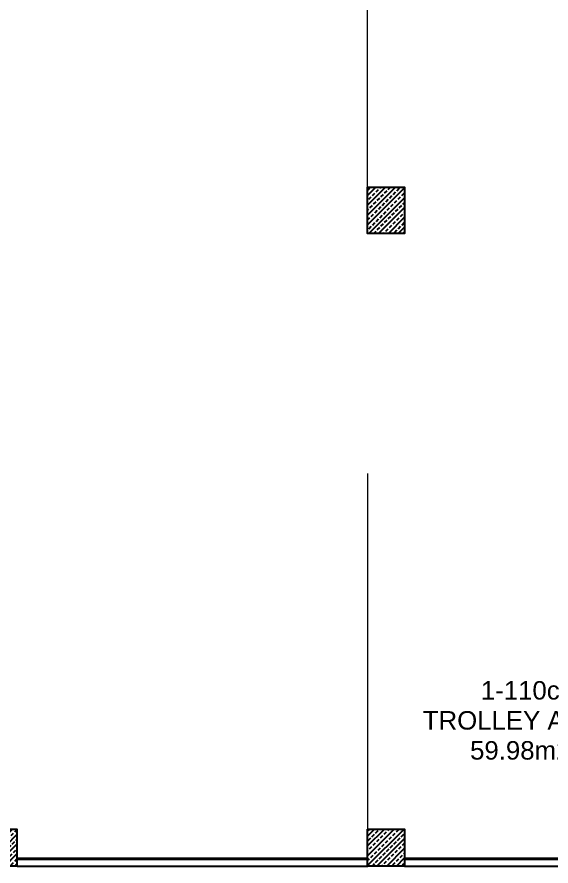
# Model space of a CAD drawing. Header units: metres. Extents: x -11418 to 773, y -8631 to 3561.
# Drawn here: x -6718 to -5561, y -8096 to -6257 of the extents above; entities that cross this region are included whole.
import ezdxf
from ezdxf.enums import TextEntityAlignment as Align

# ---------------------------------------------------------------- set-up
doc = ezdxf.new("R2010")
doc.units = ezdxf.units.M
doc.header["$LTSCALE"] = 0.01
doc.header["$MEASUREMENT"] = 0
doc.layers.get('0').update_dxf_attribs({"color": 30, "lineweight": 0})
doc.layers.add('2', color=8, linetype='Continuous', lineweight=0, plot=False)
for name, color, linetype in [('AG-PLASTER', 73, 'Continuous'), ('V-0_Hatch_Concrete', 252, 'Continuous'), ('V-2_Column', 160, 'Continuous')]:
    doc.layers.add(name, color=color, linetype=linetype)
doc.layers.add('AG-Wall', color=4, linetype='Continuous', lineweight=20)
doc.layers.add('AI-040 @ 250', color=2, linetype='Continuous', lineweight=20)
doc.styles.add('ARIAL', font='arial.ttf', dxfattribs={"width": 0.9})

# ---------------------------------------------------------------- blocks, each defined once
blk = doc.blocks.new('150714_ARSA$0$KOLON 80X120')
at = {"layer": 'V-0_Hatch_Concrete'}
h = blk.add_hatch(dxfattribs=at)
h.set_pattern_fill('ANSI33', color=256, scale=60)
h.set_pattern_definition([(45, (-19036.79, -4512.143), (-10.606602, 10.606602), []), (45, (-19026.183, -4512.143), (-10.606602, 10.606602), [7.5, -3.75])])
h.paths.add_polyline_path([(0, 100), (80, 100), (80, 0), (0, 0)])
at = {"layer": 'V-2_Column'}
blk.add_lwpolyline([(0, 100), (80, 100), (80, 0), (0, 0), (0, 100)], dxfattribs=at)
blk = doc.blocks.new('150714_ARSA$0$Kolon 80x80')
at = {"layer": 'V-0_Hatch_Concrete'}
h = blk.add_hatch(dxfattribs=at)
h.set_pattern_fill('ANSI33', color=256, scale=0.6)
h.set_pattern_definition([(45, (-173.56495, -48.76922), (-0.10606602, 0.10606602), []), (45, (-173.45888, -48.76922), (-0.10606602, 0.10606602), [0.075, -0.0375])])
h.paths.add_polyline_path([(0, 0.8), (0.8, 0.8), (0.8, 0), (0, 0)])
blk.add_lwpolyline([(0, 0.8), (0.8, 0.8), (0.8, 0), (0, 0), (0, 0.8)])
blk = doc.blocks.new('*U13')
at = {"style": 'ARIAL'}
for tag, p in [('NO', (1.676, 0.8)), ('MAHAL', (1.676, -1.8)), ('ALAN', (1.676, -4.4))]:
    blk.add_attdef(tag, text='', height=1.6, dxfattribs=at).set_placement(p, align=Align.MIDDLE_CENTER)

msp = doc.modelspace()

# ---------------------------------------------------------------- linework, layer by layer
at = {"layer": '2'}
for p, q in [((-5958.4, -6725.9), (-5958.4, -5775.9)), ((-5958.4, -7245.9), (-5958.4, -8015.9))]:
    msp.add_line(p, q, dxfattribs=at)
at = {"layer": 'AG-PLASTER'}
for p, q in [((-6718.4, -8078.9), (-5958.4, -8078.9)), ((-5878.4, -8078.9), (-5118.4, -8078.9))]:
    msp.add_line(p, q, dxfattribs=at)
at = {"layer": 'AG-Wall', "lineweight": -2, "ltscale": 0.3, "transparency": 33554687}
for p, q in [((-6718.4, -8080.9), (-5958.4, -8080.9)), ((-5878.4, -8080.9), (-5118.4, -8080.9)), ((-6718.2, -8095.9), (-5958.2, -8095.9)), ((-5878.4, -8095.9), (-5118.4, -8095.9))]:
    msp.add_line(p, q, dxfattribs=at)

# ---------------------------------------------------------------- block references
at = {"layer": 'AI-040 @ 250', "color": 2, "linetype": 'Continuous', "lineweight": -2, "transparency": 33554610, "xscale": 25, "yscale": 25, "zscale": 25}
msp.add_blockref('*U13', (-5669.6, -7735.4), dxfattribs=at).add_auto_attribs({'ALAN': '59.98m2', 'MAHAL': 'TROLLEY AREA', 'NO': '1-110c'})
at = {"layer": 'V-2_Column', "lineweight": -2, "transparency": 33554610}
msp.add_blockref('150714_ARSA$0$KOLON 80X120', (-5958.4, -6725.9), dxfattribs=at)
at = {"layer": 'V-2_Column', "xscale": 100, "yscale": 100, "zscale": 100}
for p in [(-6798.4, -8095.9), (-5958.4, -8095.9)]:
    msp.add_blockref('150714_ARSA$0$Kolon 80x80', p, dxfattribs=at)

doc.saveas('drawing.dxf')
